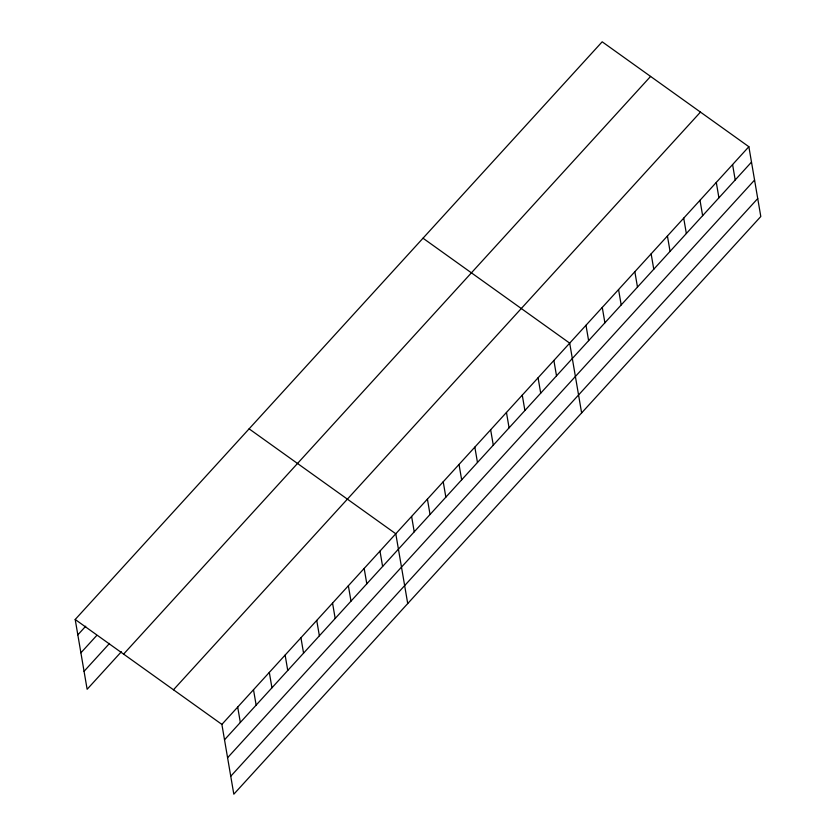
<?xml version="1.0" encoding="UTF-8"?>
<svg xmlns="http://www.w3.org/2000/svg" width="836" height="836" viewBox="0 0 836 836"><rect width="100%" height="100%" fill="white"/><g stroke="black" fill="none" stroke-linecap="round" stroke-linejoin="round"><path stroke-width="1.25" d="M75.198 619.486L602.181 41.8L748.868 146.718L760.802 216.514L233.819 794.2L221.885 724.404L75.198 619.486L87.132 689.282L121.387 651.725M77.832 634.869L85.732 626.195M80.893 652.822L96.704 635.496M84.06 671.318L109.526 643.396M123.603 654.107L650.586 76.421M173.48 689.784L700.463 112.097M221.885 724.404L748.868 146.718M224.518 739.787L751.501 162.1M227.58 757.74L754.574 180.064M230.746 776.247L757.729 198.56M423.006 238.208L569.692 343.136L581.626 412.932M249.107 428.847L395.794 533.776L407.717 603.561M732.587 164.577L735.21 179.959M716.295 182.436L718.918 197.819M700.004 200.285L702.637 215.667M683.712 218.144L686.346 233.526M667.431 236.003L670.054 251.385M651.139 253.862L653.773 269.244M634.848 271.71L637.481 287.093M618.567 289.57L621.19 304.952M602.275 307.429L604.898 322.811M585.984 325.277L588.617 340.66M553.881 360.462L556.515 375.845M538.081 377.799L540.704 393.181M522.27 395.125L524.893 410.507M506.459 412.461L509.082 427.844M490.648 429.788L493.282 445.17M474.838 447.114L477.471 462.496M459.027 464.45L461.66 479.833M443.216 481.776L445.849 497.159M427.415 499.113L430.038 514.495M411.605 516.439L414.228 531.821M379.983 551.102L382.616 566.484M364.172 568.428L366.805 583.81M348.361 585.764L350.995 601.147M332.55 603.09L335.184 618.473M316.74 620.427L319.373 635.809M300.939 637.753L303.562 653.135M285.128 655.079L287.751 670.462M269.317 672.416L271.94 687.798M253.507 689.742L256.14 705.124M237.696 707.078L240.329 722.461"/></g></svg>
